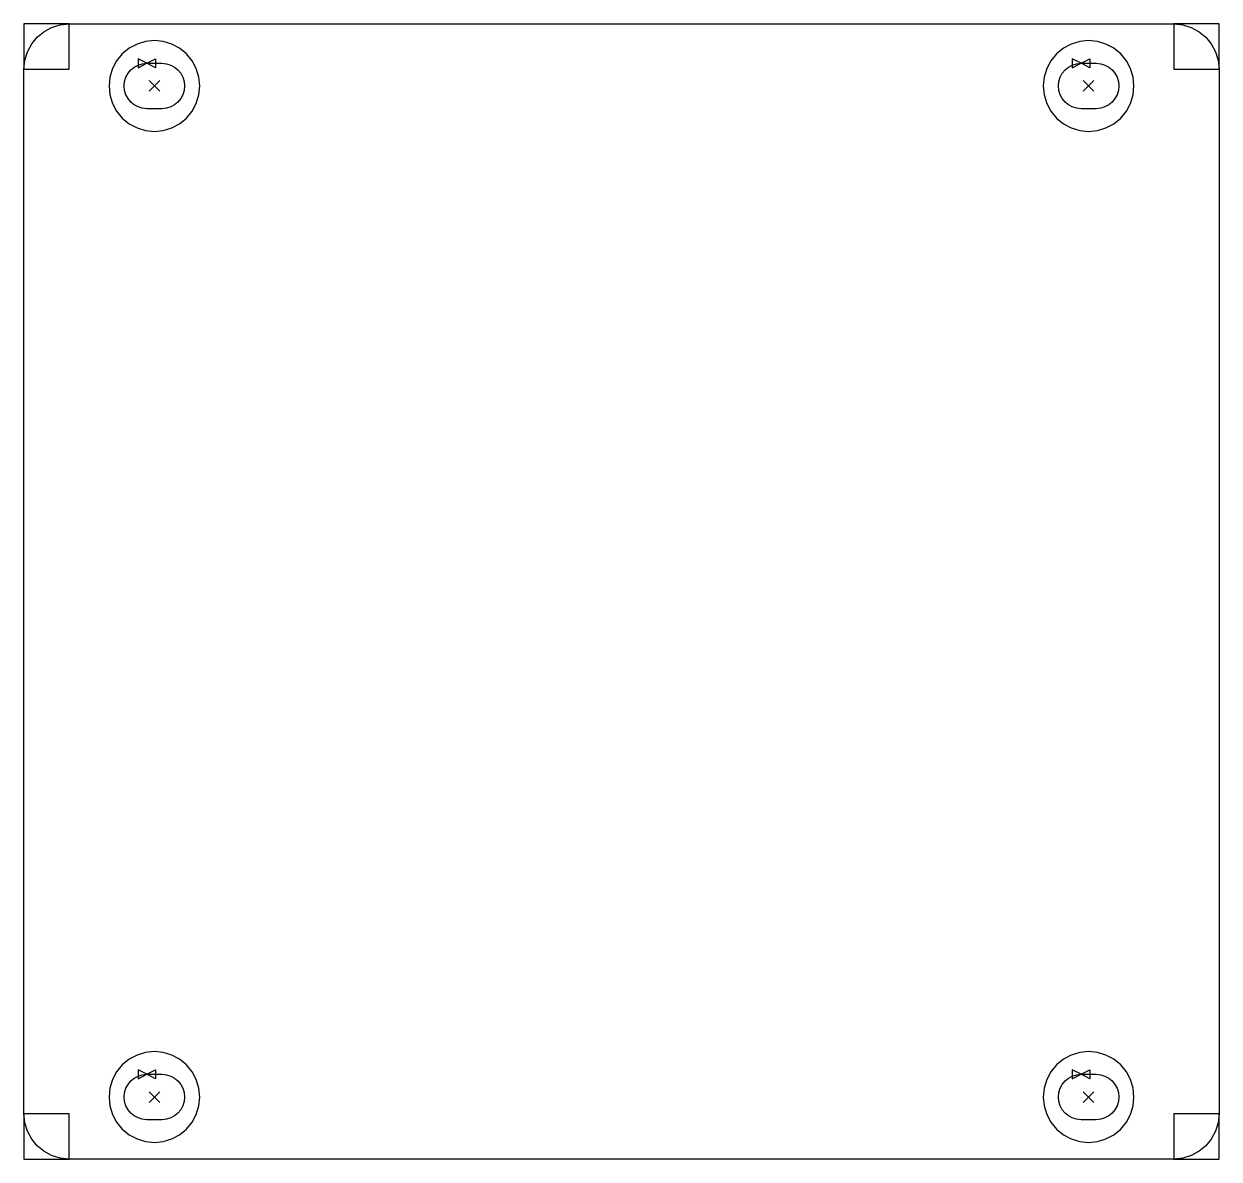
# Model space of a CAD drawing. Extents: x -53.1 to 25.9, y 1.4 to 76.4.
import ezdxf

# ---------------------------------------------------------------- set-up
doc = ezdxf.new("R2010")
doc.units = 0
doc.layers.add('LAYER_1', color=7, linetype='CONTINUOUS')

msp = doc.modelspace()

# ---------------------------------------------------------------- linework, layer by layer
at = {"layer": 'LAYER_1', "color": 250}
for points in [[(-53.147, 73.396), (-50.147, 73.396), (-50.147, 76.396), (-53.147, 76.396), (-53.147, 73.396)], [(-50.147, 76.396), (22.853, 76.396), (23.456, 76.335), (24.018, 76.159), (24.528, 75.882), (24.972, 75.515), (25.339, 75.07), (25.617, 74.561), (25.792, 73.998), (25.853, 73.396), (25.853, 4.396), (25.792, 3.793), (25.617, 3.231), (25.339, 2.722), (24.972, 2.277), (24.528, 1.91), (24.018, 1.633), (23.456, 1.457), (22.853, 1.396), (-50.147, 1.396), (-50.749, 1.457), (-51.312, 1.633), (-51.821, 1.91), (-52.266, 2.277), (-52.633, 2.722), (-52.91, 3.231), (-53.086, 3.793), (-53.147, 4.396), (-53.147, 73.396), (-53.086, 73.998), (-52.91, 74.561), (-52.633, 75.07), (-52.266, 75.515), (-51.821, 75.882), (-51.312, 76.159), (-50.749, 76.335), (-50.147, 76.396)], [(22.853, 73.396), (25.853, 73.396), (25.853, 76.396), (22.853, 76.396), (22.853, 73.396)], [(-44.522, 75.296), (-45.107, 75.238), (-45.67, 75.067), (-46.188, 74.79), (-46.643, 74.417), (-47.016, 73.963), (-47.293, 73.444), (-47.464, 72.881), (-47.522, 72.296), (-47.464, 71.711), (-47.293, 71.148), (-47.016, 70.629), (-46.643, 70.174), (-46.188, 69.801), (-45.67, 69.524), (-45.107, 69.353), (-44.522, 69.296), (-43.936, 69.353), (-43.374, 69.524), (-42.855, 69.801), (-42.4, 70.174), (-42.027, 70.629), (-41.75, 71.148), (-41.579, 71.711), (-41.522, 72.296), (-41.579, 72.881), (-41.75, 73.444), (-42.027, 73.963), (-42.4, 74.417), (-42.855, 74.79), (-43.374, 75.067), (-43.936, 75.238)], [(17.228, 75.296), (16.643, 75.238), (16.08, 75.067), (15.562, 74.79), (15.107, 74.417), (14.734, 73.963), (14.457, 73.444), (14.286, 72.881), (14.228, 72.296), (14.286, 71.711), (14.457, 71.148), (14.734, 70.629), (15.107, 70.174), (15.562, 69.801), (16.08, 69.524), (16.643, 69.353), (17.228, 69.296), (17.814, 69.353), (18.376, 69.524), (18.895, 69.801), (19.35, 70.174), (19.723, 70.629), (20, 71.148), (20.171, 71.711), (20.228, 72.296), (20.171, 72.881), (20, 73.444), (19.723, 73.963), (19.35, 74.417), (18.895, 74.79), (18.376, 75.067), (17.814, 75.238)], [(-45.022, 73.796), (-44.022, 73.796), (-43.72, 73.765), (-43.439, 73.677), (-43.184, 73.539), (-42.962, 73.355), (-42.779, 73.133), (-42.64, 72.878), (-42.552, 72.597), (-42.522, 72.296), (-42.522, 72.296), (-42.552, 71.995), (-42.64, 71.713), (-42.779, 71.459), (-42.962, 71.236), (-43.184, 71.053), (-43.439, 70.914), (-43.72, 70.826), (-44.022, 70.796), (-45.022, 70.796), (-45.323, 70.826), (-45.604, 70.914), (-45.859, 71.053), (-46.081, 71.236), (-46.265, 71.459), (-46.403, 71.713), (-46.491, 71.995), (-46.522, 72.296), (-46.522, 72.296), (-46.491, 72.597), (-46.403, 72.878), (-46.265, 73.133), (-46.081, 73.355), (-45.859, 73.539), (-45.604, 73.677), (-45.323, 73.765), (-45.022, 73.796)], [(-45.023, 73.796), (-45.603, 74.086), (-45.603, 73.505), (-45.023, 73.796)], [(-45.021, 73.796), (-44.44, 74.086), (-44.44, 73.505), (-45.021, 73.796)], [(16.728, 73.796), (17.728, 73.796), (18.03, 73.765), (18.311, 73.677), (18.566, 73.539), (18.788, 73.355), (18.971, 73.133), (19.11, 72.878), (19.198, 72.597), (19.228, 72.296), (19.228, 72.296), (19.198, 71.995), (19.11, 71.713), (18.971, 71.459), (18.788, 71.236), (18.566, 71.053), (18.311, 70.914), (18.03, 70.826), (17.728, 70.796), (16.728, 70.796), (16.427, 70.826), (16.146, 70.914), (15.891, 71.053), (15.669, 71.236), (15.485, 71.459), (15.347, 71.713), (15.259, 71.995), (15.228, 72.296), (15.228, 72.296), (15.259, 72.597), (15.347, 72.878), (15.485, 73.133), (15.669, 73.355), (15.891, 73.539), (16.146, 73.677), (16.427, 73.765), (16.728, 73.796)], [(16.727, 73.796), (16.147, 74.086), (16.147, 73.505), (16.727, 73.796)], [(16.729, 73.796), (17.31, 74.086), (17.31, 73.505), (16.729, 73.796)], [(-44.522, 8.496), (-45.107, 8.438), (-45.67, 8.267), (-46.188, 7.99), (-46.643, 7.617), (-47.016, 7.163), (-47.293, 6.644), (-47.464, 6.081), (-47.522, 5.496), (-47.464, 4.911), (-47.293, 4.348), (-47.016, 3.829), (-46.643, 3.374), (-46.188, 3.001), (-45.67, 2.724), (-45.107, 2.553), (-44.522, 2.496), (-43.936, 2.553), (-43.374, 2.724), (-42.855, 3.001), (-42.4, 3.374), (-42.027, 3.829), (-41.75, 4.348), (-41.579, 4.911), (-41.522, 5.496), (-41.579, 6.081), (-41.75, 6.644), (-42.027, 7.163), (-42.4, 7.617), (-42.855, 7.99), (-43.374, 8.267), (-43.936, 8.438)], [(17.228, 8.496), (16.643, 8.438), (16.08, 8.267), (15.562, 7.99), (15.107, 7.617), (14.734, 7.163), (14.457, 6.644), (14.286, 6.081), (14.228, 5.496), (14.286, 4.911), (14.457, 4.348), (14.734, 3.829), (15.107, 3.374), (15.562, 3.001), (16.08, 2.724), (16.643, 2.553), (17.228, 2.496), (17.814, 2.553), (18.376, 2.724), (18.895, 3.001), (19.35, 3.374), (19.723, 3.829), (20, 4.348), (20.171, 4.911), (20.228, 5.496), (20.171, 6.081), (20, 6.644), (19.723, 7.163), (19.35, 7.617), (18.895, 7.99), (18.376, 8.267), (17.814, 8.438)], [(-45.023, 6.996), (-45.603, 7.286), (-45.603, 6.705), (-45.023, 6.996)], [(-45.021, 6.996), (-44.44, 7.286), (-44.44, 6.705), (-45.021, 6.996)], [(16.727, 6.996), (16.147, 7.286), (16.147, 6.705), (16.727, 6.996)], [(16.729, 6.996), (17.31, 7.286), (17.31, 6.705), (16.729, 6.996)], [(-45.022, 6.996), (-44.022, 6.996), (-43.72, 6.965), (-43.439, 6.877), (-43.184, 6.739), (-42.962, 6.555), (-42.779, 6.333), (-42.64, 6.078), (-42.552, 5.797), (-42.522, 5.496), (-42.522, 5.496), (-42.552, 5.194), (-42.64, 4.913), (-42.779, 4.659), (-42.962, 4.436), (-43.184, 4.253), (-43.439, 4.114), (-43.72, 4.026), (-44.022, 3.996), (-45.022, 3.996), (-45.323, 4.026), (-45.604, 4.114), (-45.859, 4.253), (-46.081, 4.436), (-46.265, 4.659), (-46.403, 4.913), (-46.491, 5.194), (-46.522, 5.496), (-46.522, 5.496), (-46.491, 5.797), (-46.403, 6.078), (-46.265, 6.333), (-46.081, 6.555), (-45.859, 6.739), (-45.604, 6.877), (-45.323, 6.965), (-45.022, 6.996)], [(16.728, 6.996), (17.728, 6.996), (18.03, 6.965), (18.311, 6.877), (18.566, 6.739), (18.788, 6.555), (18.971, 6.333), (19.11, 6.078), (19.198, 5.797), (19.228, 5.496), (19.228, 5.496), (19.198, 5.194), (19.11, 4.913), (18.971, 4.659), (18.788, 4.436), (18.566, 4.253), (18.311, 4.114), (18.03, 4.026), (17.728, 3.996), (16.728, 3.996), (16.427, 4.026), (16.146, 4.114), (15.891, 4.253), (15.669, 4.436), (15.485, 4.659), (15.347, 4.913), (15.259, 5.194), (15.228, 5.496), (15.228, 5.496), (15.259, 5.797), (15.347, 6.078), (15.485, 6.333), (15.669, 6.555), (15.891, 6.739), (16.146, 6.877), (16.427, 6.965), (16.728, 6.996)], [(-53.147, 1.396), (-50.147, 1.396), (-50.147, 4.396), (-53.147, 4.396), (-53.147, 1.396)], [(22.853, 1.396), (25.853, 1.396), (25.853, 4.396), (22.853, 4.396), (22.853, 1.396)]]:
    msp.add_lwpolyline(points, close=True, dxfattribs=at)
for points in [[(-44.875, 71.942), (-44.168, 72.649)], [(-44.168, 71.942), (-44.875, 72.649)], [(16.875, 71.942), (17.582, 72.649)], [(17.582, 71.942), (16.875, 72.649)], [(-44.875, 5.142), (-44.168, 5.849)], [(-44.168, 5.142), (-44.875, 5.849)], [(16.875, 5.142), (17.582, 5.849)], [(17.582, 5.142), (16.875, 5.849)]]:
    msp.add_lwpolyline(points, dxfattribs=at)

doc.saveas('drawing.dxf')
